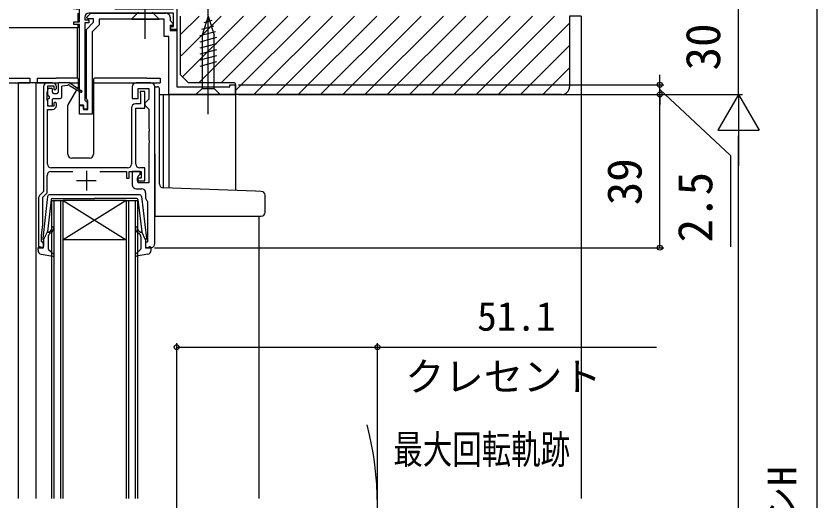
# Model space of a CAD drawing. Units: millimetres, scale not verified. Extents: x -525 to 525, y -783 to 778.
# Drawn here: x -116.9 to 87, y 125.8 to 249.3 of the extents above; entities that cross this region are included whole.
import ezdxf
from ezdxf.enums import TextEntityAlignment as Align

# ---------------------------------------------------------------- set-up
doc = ezdxf.new("R2010")
doc.units = ezdxf.units.MM
doc.header["$LTSCALE"] = 4
for name, color, linetype in [('0-2_YKK_11', 7, 'Continuous'), ('0-4_YKK_12', 2, 'Continuous'), ('0-5_YKK_13', 4, 'Continuous'), ('0-7_YKK_D', 6, 'Continuous'), ('0-9_YSS_K', 3, 'Continuous'), ('0-A_YSS_KE', 3, 'Continuous')]:
    doc.layers.add(name, color=color, linetype=linetype)
doc.styles.add('ＭＳ ゴシック', font='')
doc.styles.get('ＭＳ ゴシック').set_extended_font_data('MS Gothic')

msp = doc.modelspace()

# ---------------------------------------------------------------- linework, layer by layer
at = {"layer": '0-2_YKK_11'}
for p, q in [((-107.6, 232.3), (-108.9, 232.3)), ((-82.6, 232.3), (-86.3, 232.3)), ((-81.6, 191.3), (-81.6, 231.3)), ((-87.5, 225.9), (-87.5, 211.6)), ((-88.5, 210.6), (-107.9, 210.6)), ((-108, 209.7), (-102.398, 209.7)), ((-99, 209.9), (-99, 204.9)), ((-101.5, 207.4), (-96.5, 207.4)), ((-86.3, 205.3), (-84.9, 205.3)), ((-83.9, 204.3), (-83.9, 203))]:
    msp.add_line(p, q, dxfattribs=at)
for points in [[(-91.775, 251.1), (-76.8, 251.1), (-76.8, 258.6), (-78, 258.6), (-78, 259.3), (-76, 259.3), (-76, 245.9), (-77.5, 245.9), (-77.5, 246.6), (-76.8, 246.6), (-76.8, 250), (-98.4, 250)], [(-99.4, 249), (-99.4, 248.3), (-98.4, 248.3), (-98.4, 247.6), (-99.4, 247.6), (-99.4, 227.9), (-99.1, 227.6), (-98.8, 227.3), (-98.8, 225.6), (-99.7, 225.6), (-99.7, 226.6), (-100.7, 226.6), (-100.7, 247.1), (-102.2, 247.1), (-102.2, 247.8), (-100.7, 247.8), (-100.7, 250.936), (-104.163, 251.3), (-133.339, 251.3)], [(-97.5, 245.279), (-97.5, 224.3), (-100.7, 224.3), (-100.7, 226.5), (-99.7, 226.5), (-99.7, 225.5), (-98.6, 225.5), (-98.6, 227.7), (-98.8, 227.983), (-99, 228.266), (-99, 245.9), (-97.2, 247.7), (-97.2, 248.6), (-98.676, 248.6), (-98.836, 248.988), (-97.824, 250), (-78.7, 250)], [(-77.7, 249), (-77.7, 248.124), (-76.864, 247.288), (-77.024, 246.9), (-77.7, 246.9), (-77.7, 245.6), (-76, 245.6), (-76, 231.3), (-62.5, 231.3), (-62.5, 231.8), (-61, 231.8), (-61, 229.3), (-78, 229.3), (-78, 244.1), (-79.2, 244.1), (-79.2, 248.5), (-95.7, 248.5), (-95.7, 247.079), (-97.5, 245.279)], [(-109.9, 231.3), (-109.9, 204.6), (-110.907, 203.593)], [(-106.6, 226.5), (-106.6, 227), (-107, 227.4), (-107.3, 227.1), (-107.3, 226.3), (-108.8, 226.3), (-108.8, 227.5), (-108.9, 227.724), (-109, 227.947), (-109, 229.853), (-108.9, 230.076), (-108.8, 230.3), (-108.8, 231.5), (-107.3, 231.5), (-107.3, 230.7), (-107, 230.4), (-106.6, 230.8), (-106.6, 231.3)], [(-87.3, 231.3), (-87.3, 228.3), (-85.8, 228.3), (-85.8, 230.8), (-83.1, 230.8), (-83.1, 228.1), (-83.6, 227.6), (-84.1, 227.1), (-84.1, 226.6), (-83.6, 226.1), (-83.1, 225.6), (-83.1, 220.758), (-82.98, 220.575), (-82.98, 220.025), (-83.1, 219.842), (-83.1, 217.758), (-82.98, 217.575), (-82.98, 217.025), (-83.1, 216.842), (-83.1, 206.8), (-85.8, 206.8), (-85.8, 208.5), (-85.3, 209), (-85.3, 209.7), (-87.3, 209.7), (-87.3, 206.3)], [(-86.4, 211.6), (-86.4, 225.8), (-84.1, 225.8), (-84.1, 230.1), (-85.3, 230.1), (-85.3, 229.7), (-85.25, 229.534), (-85.2, 229.368), (-85.2, 226.9), (-86.5, 226.9)], [(-108.9, 211.6), (-108.9, 225.5), (-107.6, 225.5)], [(-95.601, 209.7), (-88.8, 209.7), (-88.8, 208), (-88.1, 208), (-88.1, 209.7), (-85, 209.7), (-85, 208), (-86.1, 208), (-86.1, 207.3), (-84.1, 207.3), (-84.1, 210.6), (-85.4, 210.6)], [(-111.2, 202.886), (-111.2, 190.3), (-109.9, 190.3), (-109.9, 191.4), (-110.2, 191.7), (-110.4, 191.9), (-110.4, 193.3), (-110.1, 196.3), (-110.1, 203.127), (-109, 204.227), (-109, 208.7)], [(-83.515, 202.212), (-83.4, 201.975), (-83.4, 191.7), (-83.9, 191.7), (-83.9, 190.3), (-82.6, 190.3)]]:
    msp.add_lwpolyline(points, dxfattribs=at)
for centre, start, end in [((-98.4, 249), 90.00001, 179.99999), ((-78.7, 249), 0.00001, 89.99999), ((-108.9, 231.3), 90.00001, 179.99999), ((-107.6, 231.3), 0.00001, 89.99999), ((-86.3, 231.3), 90.00001, 179.99999), ((-82.6, 231.3), 0.00001, 89.99999), ((-107.6, 226.5), 270.00001, 359.99999), ((-86.5, 225.9), 90.00001, 179.99999), ((-107.9, 211.6), 180.00001, 269.99999), ((-88.5, 211.6), 270.00001, 359.99999), ((-85.4, 211.6), 180.00001, 269.99999), ((-108, 208.7), 90.00001, 179.99999), ((-86.3, 206.3), 180.00001, 269.99999), ((-84.9, 204.3), 0.00001, 89.99999), ((-110.2, 202.886), 135.00003, 180.00002), ((-82.9, 203), 179.99996, 232.02012), ((-82.6, 191.3), 269.99998, 0.00002)]:
    msp.add_arc(centre, 1, start, end, dxfattribs=at)
at = {"layer": '0-4_YKK_12'}
for p, q in [((-76, 259.3), (-76, 231.6)), ((-116.3, 126.402), (-116.3, 232.3)), ((-107.6, 232.3), (-116.3, 232.3)), ((-111.8, 126.402), (-111.8, 232.3)), ((-80.2, 229.3), (-61, 229.3)), ((-79.4, 229.3), (-79.4, 205.505)), ((-78, 229.3), (-78, 205.456)), ((-61, 229.3), (-61, 204.862)), ((-107.9, 202.3), (-107.9, 126.402)), ((-107.9, 202.3), (-104.9, 202.3)), ((-107.2, 126.402), (-107.2, 202.3)), ((-105.6, 202.3), (-105.6, 126.402)), ((-104.9, 126.402), (-104.9, 202.3)), ((-88.9, 202.3), (-104.9, 202.3)), ((-88.9, 202.3), (-104.9, 192.3)), ((-104.9, 202.3), (-88.9, 192.3)), ((-88.9, 202.3), (-88.9, 126.402)), ((-88.9, 202.3), (-85.9, 202.3)), ((-88.2, 126.402), (-88.2, 202.3)), ((-86.6, 202.3), (-86.6, 126.402)), ((-85.9, 126.402), (-85.9, 202.3)), ((-55, 126.402), (-55, 198.3)), ((-88.9, 192.3), (-104.9, 192.3))]:
    msp.add_line(p, q, dxfattribs=at)
msp.add_arc((-104.893, 124.898), 79.993, 345.22275, 14.6786, dxfattribs=at)
at = {"layer": '0-5_YKK_13'}
for p, q in [((-83.999, 243.5), (-83.999, 293.5)), ((-68, 224.3), (-68, 254.3)), ((-101.05, 247.8), (-101.05, 250.019)), ((-87.499, 248.5), (-85.749, 250.25)), ((-80.499, 248.5), (-82.249, 250.25)), ((-68, 249.3), (-69.55, 244.384)), ((-68, 249.3), (-66.45, 244.384)), ((-101.05, 246.304), (-101.05, 247.1)), ((-87.499, 248.5), (-80.499, 248.5)), ((-66.61, 246.721), (-69.646, 245.908)), ((-67.061, 248.153), (-69.111, 247.604)), ((-101.05, 246.304), (-137.124, 246.304)), ((-101.25, 246.069), (-101.25, 246.304)), ((-101.25, 243.004), (-101.25, 246.069)), ((-66.158, 245.289), (-70.1, 244.233)), ((-101.25, 233.436), (-101.25, 243.004)), ((-65.9, 243.806), (-70.1, 242.68)), ((-69.55, 244.384), (-69.55, 230.85)), ((-66.45, 230.85), (-66.45, 244.384)), ((-65.9, 242.253), (-70.1, 241.127)), ((-65.9, 240.7), (-70.1, 239.574)), ((-65.9, 239.147), (-70.1, 238.021)), ((-65.9, 237.594), (-70.1, 236.469)), ((-124.596, 233.5), (-113.396, 233.5)), ((-113.396, 233.5), (-113.396, 232.3)), ((-111.496, 233.5), (-111.496, 232.3)), ((-111.496, 233.5), (-108.796, 233.5)), ((-108.796, 233.5), (-106.696, 233.5)), ((-101.496, 233.5), (-106.696, 233.5)), ((-100.996, 231.357), (-100.996, 233)), ((-97.196, 233), (-97.196, 214.1)), ((-83.596, 233.5), (-96.696, 233.5)), ((-83.596, 233.5), (-80.196, 233.5)), ((-80.196, 233.5), (-80.196, 232.3)), ((-138.196, 232.3), (-113.396, 232.3)), ((-111.496, 232.3), (-106.118, 232.3)), ((-108.797, 229.201), (-108.797, 230.601)), ((-108.497, 230.901), (-107.897, 230.901)), ((-107.597, 229.901), (-107.597, 230.601)), ((-106.197, 232.097), (-106.197, 229.901)), ((-105.897, 232.397), (-103.498, 232.397)), ((-103.698, 231.597), (-105.197, 231.397)), ((-105.197, 228.801), (-105.197, 231.397)), ((-103.656, 226.67), (-101.433, 230.521)), ((-100.399, 230.271), (-103.498, 232.397)), ((-103.357, 232.3), (-100.996, 232.3)), ((-103.298, 231.597), (-100.399, 229.924)), ((-101.243, 230.85), (-101.036, 231.207)), ((-97.196, 232.3), (-80.196, 232.3)), ((-81.6, 231.3), (-80.901, 231.3)), ((-80.401, 206.505), (-80.401, 230.8)), ((-71.1, 229.3), (-69.55, 230.85)), ((-69.55, 230.85), (-66.45, 230.85)), ((-64.9, 229.3), (-66.45, 230.85)), ((-108.497, 228.901), (-108.497, 228.301)), ((-107.297, 229.601), (-106.497, 229.601)), ((-71.1, 229.3), (-64.9, 229.3)), ((-108.797, 226.601), (-108.797, 228.001)), ((-107.597, 226.601), (-107.597, 228.001)), ((-107.297, 228.301), (-105.697, 228.301)), ((-103.696, 214.1), (-103.696, 226.52)), ((-107.897, 226.301), (-108.497, 226.301)), ((-81.601, 214.127), (-81.601, 199.3)), ((-98.196, 213.1), (-102.696, 213.1)), ((-55.914, 204.684), (-79.436, 205.506)), ((-54.466, 204.634), (-55.914, 204.684)), ((-108.851, 203.353), (-110.098, 192.613)), ((-107.931, 202.53), (-108.887, 194.295)), ((-85.445, 203.795), (-108.355, 203.795)), ((-107.633, 202.795), (-96.9, 202.795)), ((-86.167, 202.795), (-96.9, 202.795)), ((-85.869, 202.53), (-84.913, 194.295)), ((-84.949, 203.353), (-83.702, 192.613)), ((-53.501, 199.3), (-53.501, 203.634)), ((-81.601, 199.3), (-81.601, 198.3)), ((-81.601, 198.3), (-55.949, 198.3)), ((-55.949, 198.3), (-54.501, 198.3)), ((-109.9, 192.295), (-108.887, 194.295)), ((-108.54, 194.282), (-108.157, 194.603)), ((-107.836, 194.22), (-108.343, 193.795)), ((-85.964, 194.22), (-85.457, 193.795)), ((-85.259, 194.282), (-85.643, 194.603)), ((-83.9, 192.295), (-84.913, 194.295)), ((-109.9, 192.295), (-109.9, 190.595)), ((-108.7, 193.029), (-108.7, 190.028)), ((-85.1, 193.029), (-85.1, 190.028)), ((-83.9, 192.295), (-83.9, 190.595)), ((-111.3, 189.627), (-111.3, 190.195)), ((-110.28, 190.306), (-110.919, 190.484)), ((-108.602, 189.806), (-107.298, 188.617)), ((-85.198, 189.806), (-86.502, 188.617)), ((-83.519, 190.306), (-82.88, 190.484)), ((-82.5, 189.627), (-82.5, 190.195)), ((-110.482, 188.644), (-107.555, 188.1)), ((-83.317, 188.644), (-86.245, 188.1))]:
    msp.add_line(p, q, dxfattribs=at)
for centre, radius, start, end in [((-101.496, 233), 0.5, 0, 90), ((-96.696, 233), 0.5, 90, 180), ((-108.497, 230.601), 0.3, 90, 180), ((-107.897, 230.601), 0.3, 0, 90), ((-105.897, 232.097), 0.3, 90, 180), ((-103.498, 231.597), 0.2, 0, 180), ((-101.296, 231.357), 0.3, 330, 0), ((-80.901, 230.8), 0.5, 0, 90), ((-108.497, 229.201), 0.3, 180, 270), ((-107.297, 229.901), 0.3, 180, 270), ((-106.497, 229.901), 0.3, 270, 0), ((-105.697, 228.801), 0.5, 270, 0), ((-100.299, 230.097), 0.2, 240.01406, 120.01406), ((-108.497, 228.001), 0.3, 90, 180), ((-108.497, 226.601), 0.3, 180, 270), ((-107.897, 226.601), 0.3, 270, 0), ((-107.297, 228.001), 0.3, 90, 180), ((-103.396, 226.52), 0.3, 150, 180), ((-102.696, 214.1), 1, 180, 270), ((-98.196, 214.1), 1, 270, 0), ((-79.401, 206.505), 1, 180, 268), ((-54.501, 203.634), 1, 0, 88), ((-108.355, 203.295), 0.5, 90, 173.37911), ((-107.633, 202.495), 0.3, 90, 173.37911), ((-86.167, 202.495), 0.3, 6.62089, 90), ((-85.445, 203.295), 0.5, 6.62089, 90), ((-54.501, 199.3), 1, 270, 0), ((-108.669, 194.435), 0.2, 173.37911, 310.00001), ((-107.7, 193.029), 1, 130.00001, 180), ((-108.8, 195.37), 1, 310.00001, 0), ((-108.8, 195.37), 1.5, 310.00001, 0), ((-107.55, 195.37), 0.25, 0, 180), ((-86.25, 195.37), 0.25, 0, 180), ((-85, 195.37), 1.5, 180, 229.99999), ((-85, 195.37), 1, 180, 229.99999), ((-86.1, 193.029), 1, 360, 49.99999), ((-85.131, 194.435), 0.2, 229.99999, 6.62089), ((-109.8, 192.578), 0.3, 173.37911, 250.52878), ((-84, 192.578), 0.3, 289.47122, 6.62089), ((-111, 190.195), 0.3, 74.43464, 180), ((-110.3, 189.627), 1, 180, 259.48786), ((-110.2, 190.595), 0.3, 254.43464, 0), ((-108.4, 190.028), 0.3, 180, 227.64469), ((-85.4, 190.028), 0.3, 312.35531, 360), ((-83.6, 190.595), 0.3, 180, 285.56536), ((-83.5, 189.627), 1, 280.51214, 0), ((-82.8, 190.195), 0.3, 0, 105.56536), ((-107.5, 188.395), 0.3, 259.48786, 47.64469), ((-86.3, 188.395), 0.3, 132.35531, 280.51214)]:
    msp.add_arc(centre, radius, start, end, dxfattribs=at)
at = {"layer": '0-7_YKK_D'}
for p, q in [((66.996, 229.3), (66.996, 259.3)), ((86.996, 259.3), (86.996, 241.113)), ((86.996, 248.8), (86.996, -2.2)), ((46.996, 231.8), (46.996, 234.35)), ((-60.3, 231.8), (47.996, 231.8)), ((46.996, 229.3), (46.996, 231.8)), ((46.996, 229.3), (46.996, 231.8)), ((-60.3, 229.3), (67.996, 229.3)), ((-60.3, 229.3), (67.996, 229.3)), ((-60.3, 229.3), (47.996, 229.3)), ((46.996, 229.3), (46.996, 226.75)), ((46.996, 190.3), (46.996, 229.3)), ((66.996, 229.3), (61.746, 220.207)), ((66.996, 229.3), (72.246, 220.207)), ((66.996, 229.3), (66.996, 211.113)), ((61.746, 220.207), (72.246, 220.207)), ((66.996, -2.2), (66.996, 218.8)), ((-81.64, 190.3), (47.996, 190.3)), ((-76, -15.498), (-76, 165.967)), ((-24.9, 125.967), (-24.9, 165.967))]:
    msp.add_line(p, q, dxfattribs=at)
for points in [[(46.996, 230.55), (64.996, 213.752), (64.996, 190.525)], [(-76, 164.967), (-24.9, 164.967), (46.125, 164.967)]]:
    msp.add_lwpolyline(points, dxfattribs=at)
for centre in [(46.996, 231.8), (46.996, 229.3), (46.996, 229.3), (46.996, 190.3), (-76, 164.967), (-24.9, 164.967)]:
    msp.add_circle(centre, 0.637, dxfattribs=at)
at = {"layer": '0-9_YSS_K'}
for p, q in [((-75.004, 244.608), (-70.313, 249.299)), ((-74.83, 239.125), (-64.656, 249.299)), ((-74.5, 233.798), (-58.999, 249.299)), ((-70.342, 232.299), (-53.342, 249.299)), ((-64.685, 232.299), (-47.685, 249.299)), ((-61.004, 230.324), (-42.028, 249.299)), ((-56.372, 229.299), (-36.372, 249.299)), ((-50.715, 229.299), (-30.715, 249.299)), ((-45.058, 229.299), (-25.058, 249.299)), ((-39.401, 229.299), (-19.401, 249.299)), ((-33.744, 229.299), (-13.744, 249.299)), ((-28.087, 229.299), (-8.087, 249.299)), ((-22.43, 229.299), (-2.43, 249.299)), ((-16.774, 229.299), (3.226, 249.299)), ((-11.117, 229.299), (8.883, 249.299)), ((-5.46, 229.299), (14.54, 249.299)), ((0.197, 229.299), (20.197, 249.299)), ((26.996, 249.299), (23.996, 249.299)), ((26.996, 249.299), (26.996, 126.402)), ((5.854, 229.299), (23.996, 247.441)), ((11.511, 229.299), (23.996, 241.785)), ((17.168, 229.299), (23.996, 236.128))]:
    msp.add_line(p, q, dxfattribs=at)
at = {"layer": '0-A_YSS_KE'}
for p, q in [((-75.004, 234.302), (-75.004, 249.302)), ((23.996, 249.302), (23.996, 231.302)), ((-73.004, 232.302), (-75.004, 234.302)), ((-61.504, 232.302), (-73.004, 232.302)), ((-61.004, 229.302), (-61.004, 231.802)), ((21.996, 229.302), (-61.004, 229.302))]:
    msp.add_line(p, q, dxfattribs=at)
for centre, radius, start, end in [((-61.504, 231.802), 0.5, 0, 90), ((21.996, 231.302), 2, 270, 0)]:
    msp.add_arc(centre, radius, start, end, dxfattribs=at)

# ---------------------------------------------------------------- texts
at = {"layer": '0-7_YKK_D', "style": 'ＭＳ ゴシック'}
for s, height, p in [('30', 8.798, (64.996, 235.436)), ('39', 8.798, (44.996, 201.107)), ('2.5', 8.798, (62.996, 191.639)), ('サッシH', 7.331, (83.973, 99.578))]:
    msp.add_text(s, height=height, rotation=90, dxfattribs=at).set_placement(p, align=Align.BOTTOM_LEFT)
for s, p in [('51.1', (0.495, 166.967)), ('クレセント', (-17.829, 151.603))]:
    msp.add_text(s, height=7.331, dxfattribs=at).set_placement(p, align=Align.BOTTOM_LEFT)
at = {"layer": '0-7_YKK_D', "style": 'ＭＳ ゴシック', "width": 0.75}
msp.add_text('最大回転軌跡', height=7.331, dxfattribs=at).set_placement((-20.861, 133.061), align=Align.BOTTOM_LEFT)

doc.saveas('drawing.dxf')
